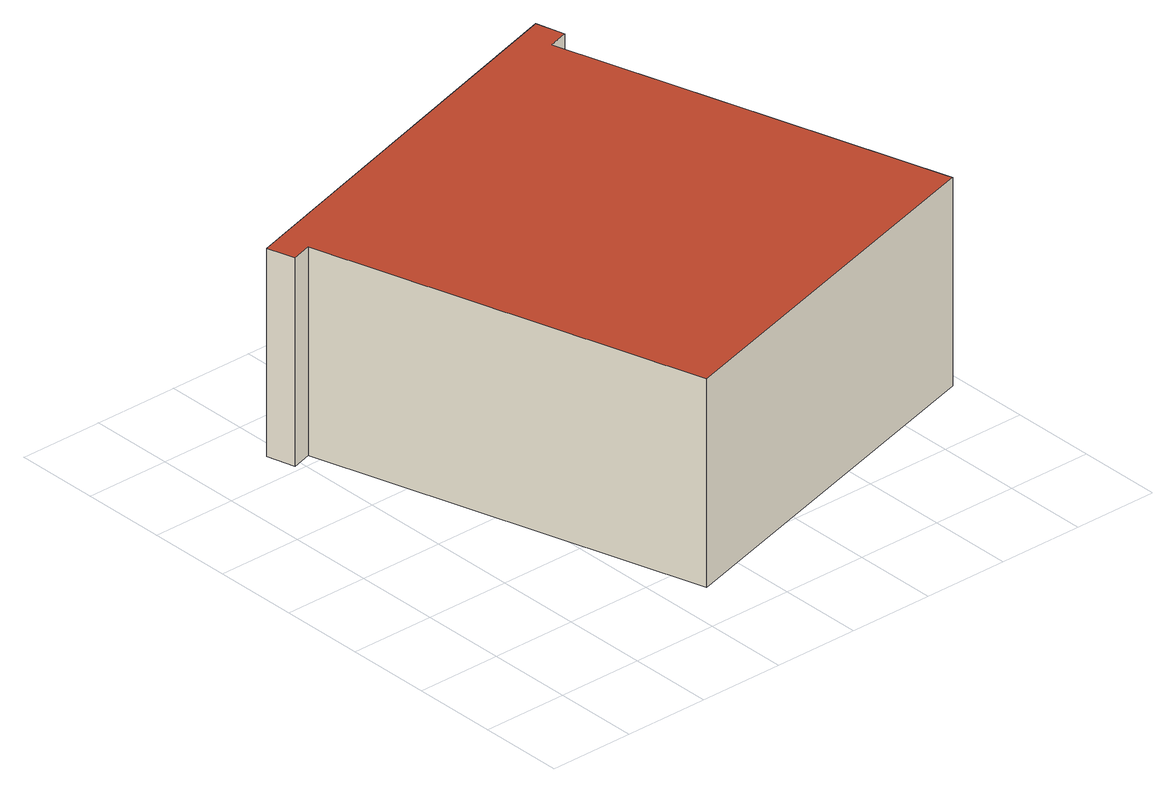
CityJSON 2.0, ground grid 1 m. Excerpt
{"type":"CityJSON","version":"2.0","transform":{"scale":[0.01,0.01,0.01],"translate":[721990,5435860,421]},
"CityObjects":{
"building1":{"type":"Building","attributes":{"Gemeindeschluessel":"09362000","HoeheDach":"423.500","HoeheGrund":"421.063","Methode":"1000","NiedrigsteTraufeDesGebaeudes":"423.500","Geometrietyp2DReferenz":"3000","measuredHeight":2.44,"function":"31001_2513","roofType":"9999"},"address":[{"Country":"Germany","Locality":"Regensburg","ThoroughfareName":"Kager 7c"}],"geometry":[{"type":"Solid","lod":"2","boundaries":[[[[0,1,2,3,4,5,6,7]],[[8,6,5,9]],[[10,1,0,11]],[[11,0,7,12]],[[9,5,4,13]],[[12,8,9,13,14,15,10,11]],[[15,2,1,10]],[[12,7,6,8]],[[14,3,2,15]],[[13,4,3,14]]]],"semantics":{"surfaces":[{"type":"RoofSurface","Dachneigung":"90.000","Dachorientierung":"-1.000","Flaeche":"23.507","Z_MAX":"2.437","Z_MAX_ASL":"423.500","Z_MIN":"2.437","Z_MIN_ASL":"423.500"},{"type":"WallSurface","Flaeche":"0.858","Z_MAX":"2.437","Z_MAX_ASL":"423.500","Z_MIN":"-0.003","Z_MIN_ASL":"421.060"},{"type":"WallSurface","Flaeche":"0.610","Z_MAX":"2.437","Z_MAX_ASL":"423.500","Z_MIN":"-0.003","Z_MIN_ASL":"421.060"},{"type":"WallSurface","Flaeche":"0.835","Z_MAX":"2.437","Z_MAX_ASL":"423.500","Z_MIN":"-0.003","Z_MIN_ASL":"421.060"},{"type":"GroundSurface","Flaeche":"23.507","Z_MAX":"-0.003","Z_MAX_ASL":"421.060","Z_MIN":"-0.003","Z_MIN_ASL":"421.060"},{"type":"WallSurface","Flaeche":"11.523","Z_MAX":"2.437","Z_MAX_ASL":"423.500","Z_MIN":"-0.003","Z_MIN_ASL":"421.060"},{"type":"WallSurface","Flaeche":"12.422","Z_MAX":"2.437","Z_MAX_ASL":"423.500","Z_MIN":"-0.003","Z_MIN_ASL":"421.060"},{"type":"WallSurface","Flaeche":"11.198","Z_MAX":"2.437","Z_MAX_ASL":"423.500","Z_MIN":"-0.003","Z_MIN_ASL":"421.060"},{"type":"WallSurface","Flaeche":"11.600","Z_MAX":"2.437","Z_MAX_ASL":"423.500","Z_MIN":"-0.003","Z_MIN_ASL":"421.060"}],"values":[[0,1,2,3,2,4,5,6,7,8]]}}]}
},
"vertices":[
[92,507,250],[116,514,250],[246,60,250],[687,187,250],[556,644,250],[580,651,250],[571,685,250],[83,540,250],[571,685,6],[580,651,6],[116,514,6],[92,507,6],[83,540,6],[556,644,6],[687,187,6],[246,60,6]
]}
